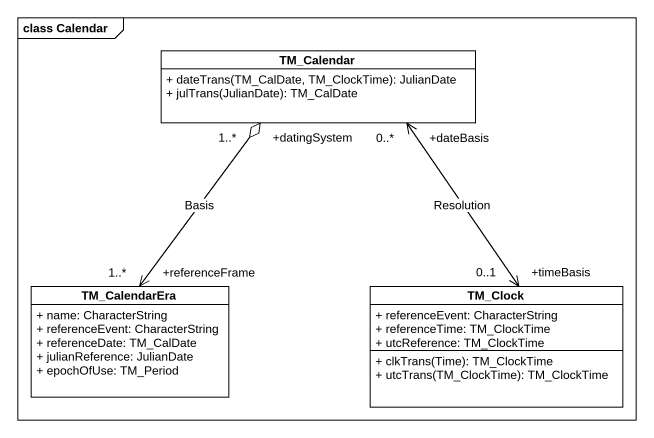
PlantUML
@startuml
mainframe class Calendar
hide circle
hide empty members
skinparam classAttributeIconSize 0
class TM_Calendar {
  + dateTrans(TM_CalDate, TM_ClockTime): JulianDate
  + julTrans(JulianDate): TM_CalDate
}
class TM_CalendarEra {
  + name: CharacterString
  + referenceEvent: CharacterString
  + referenceDate: TM_CalDate
  + julianReference: JulianDate
  + epochOfUse: TM_Period
}
class TM_Clock {
  + referenceEvent: CharacterString
  + referenceTime: TM_ClockTime
  + utcReference: TM_ClockTime
  + clkTrans(Time): TM_ClockTime
  + utcTrans(TM_ClockTime): TM_ClockTime
}
TM_CalendarEra "+referenceFrame\n1..*" <-up-o "+datingSystem\n1..*" TM_Calendar : Basis
TM_Clock "+timeBasis\n0..1" <-up-> "+dateBasis\n0..*" TM_Calendar : Resolution
@enduml
